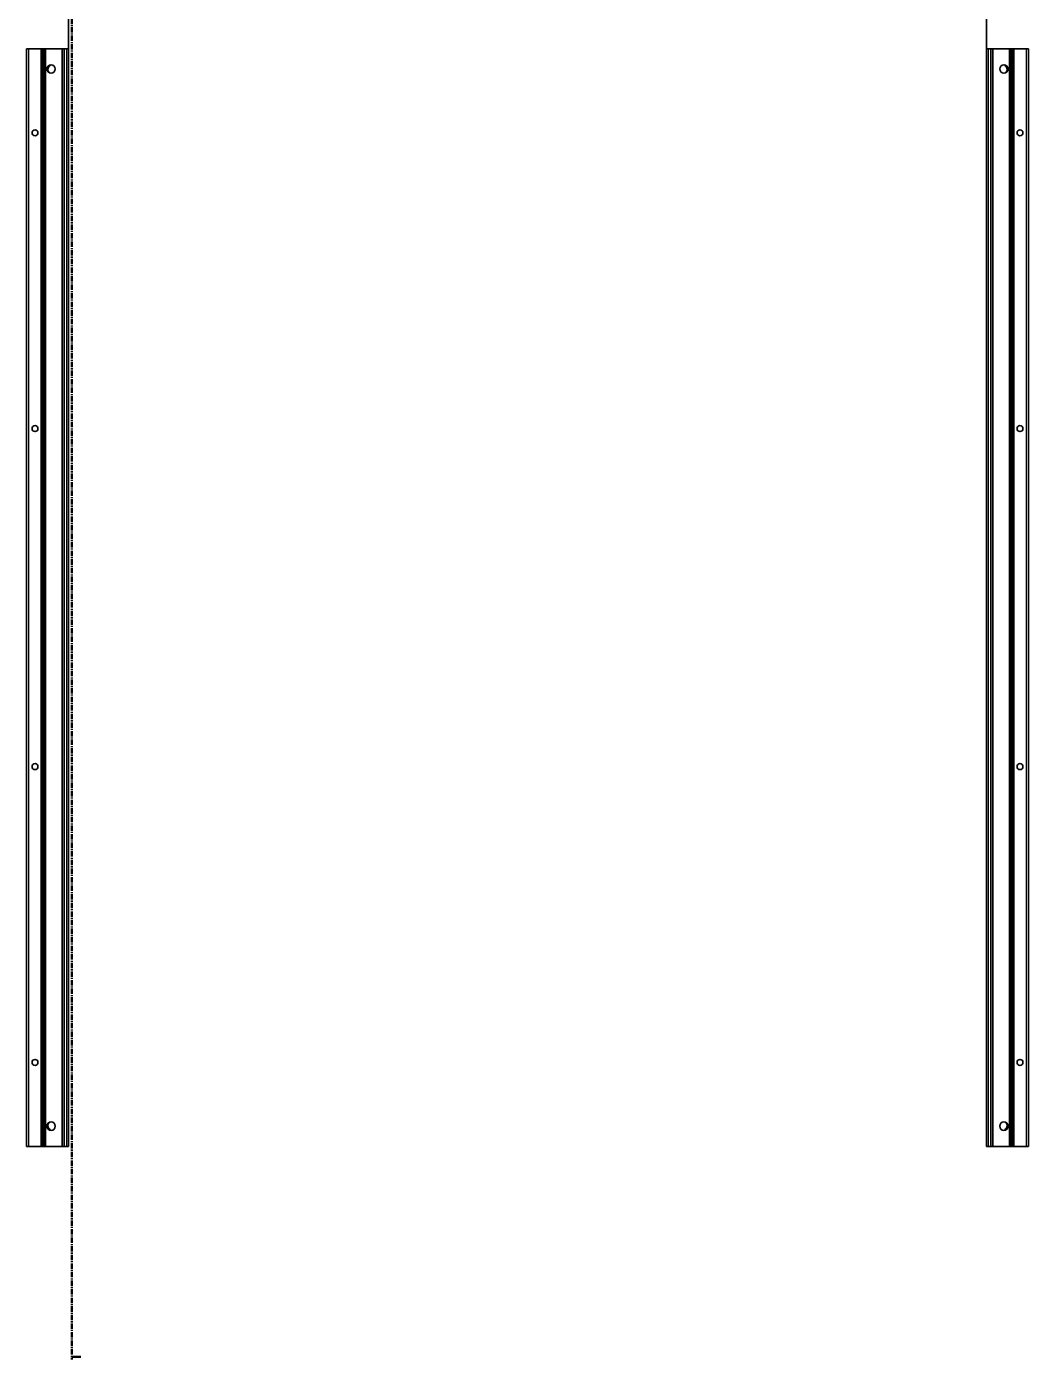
# Model space of a CAD drawing. Header units: millimetres. Extents: x -199 to 3657, y -2447 to 1507.
# Drawn here: x 1278 to 2464, y -1104 to 473 of the extents above; entities that cross this region are included whole.
import ezdxf

# ---------------------------------------------------------------- set-up
doc = ezdxf.new("R2010")
doc.units = ezdxf.units.MM
doc.linetypes.add('CENTER', pattern=[10.16, 6.35, -1.27, 1.27, -1.27])
doc.layers.add('FORMAT', color=7, linetype='Continuous')
doc.styles.add('SLDTEXTSTYLE0', font='TXT', dxfattribs={"width": 0.75})
doc.dimstyles.new('SLDDIMSTYLE0', dxfattribs={"dimtxt": 20, "dimasz": 10, "dimexe": 0, "dimexo": 0.0625, "dimgap": 5, "dimtad": 2, "dimdec": 1, "dimrnd": 1e-09, "dimzin": 12, "dimdsep": 46, "dimtxsty": 'SLDTEXTSTYLE0', "dimsah": 1, "dimcen": 0.09, "dimadec": 0, "dimazin": 3, "dimtfac": 1, "dimtofl": 0, "dimtmove": 0, "dimatfit": 3, "dimfxl": 0, "dimfrac": 2, "dimtolj": 1, "dimtzin": 12, "dimarcsym": 0})

# ---------------------------------------------------------------- blocks, each defined once
blk = doc.blocks.new('_D_4')
at = {"layer": 'FORMAT'}
for p, q in [((1328, 447.2), (1328, 646)), ((1328, 645), (2414, 645)), ((2414, 447.2), (2414, 646))]:
    blk.add_line(p, q, dxfattribs=at)
for points in [[(1328, 645), (1338, 643.5), (1338, 646.5)], [(2414, 645), (2404, 646.5), (2404, 643.5)]]:
    blk.add_solid(points, dxfattribs=at)
at = {"layer": 'FORMAT', "insert": (1841.5, 670.8), "char_height": 20, "attachment_point": 1, "style": 'SLDTEXTSTYLE0'}
blk.add_mtext('1086', dxfattribs=at)

msp = doc.modelspace()

# ---------------------------------------------------------------- linework, layer by layer
at = {"color": 7, "linetype": 'CENTER', "lineweight": 35}
msp.add_line((1331.74, 1499.09), (1331.74, -1103.67), dxfattribs=at)
at = {"color": 7, "linetype": 'Continuous', "lineweight": 25}
for p, q in [((1278.31, -851.79), (1278.31, 447.21)), ((1278.31, 447.21), (1280.31, 447.21)), ((1280.31, 447.21), (1295.66, 447.21)), ((1295.66, 447.21), (1296.31, 447.21)), ((1296.31, 423.46), (1296.31, 447.21)), ((1296.31, 447.21), (1296.89, 447.21)), ((1296.89, 447.21), (1298.1, 447.21)), ((1298.1, 447.21), (1298.1, -851.79)), ((1298.1, 447.21), (1298.13, 447.21)), ((1298.13, 447.21), (1298.13, -851.79)), ((1298.13, 447.21), (1299.34, 447.21)), ((1299.34, 447.21), (1300.76, 447.21)), ((1300.76, 447.21), (1320.16, 447.21)), ((1320.16, 447.21), (1320.81, 447.21)), ((1320.81, -851.79), (1320.81, 447.21)), ((1320.81, 447.21), (1322.81, 447.21)), ((1322.81, 447.21), (1326.01, 447.21)), ((1326.01, 447.21), (1328.01, 447.21)), ((1328.01, 447.21), (1328.01, -851.79)), ((2414.01, -851.79), (2414.01, 447.21)), ((2414.01, 447.21), (2416.01, 447.21)), ((2419.21, 447.21), (2416.01, 447.21)), ((2419.21, 447.21), (2421.21, 447.21)), ((2421.21, 447.21), (2421.21, -851.79)), ((2421.21, 447.21), (2421.86, 447.21)), ((2441.26, 447.21), (2421.86, 447.21)), ((2441.26, 447.21), (2442.67, 447.21)), ((2443.88, 447.21), (2442.67, 447.21)), ((2443.88, -851.79), (2443.88, 447.21)), ((2443.92, 447.21), (2443.88, 447.21)), ((2443.92, -851.79), (2443.92, 447.21)), ((2445.12, 447.21), (2443.92, 447.21)), ((2445.12, 447.21), (2445.71, 447.21)), ((2445.71, 447.21), (2445.71, 423.46)), ((2445.71, 447.21), (2446.36, 447.21)), ((2461.71, 447.21), (2446.36, 447.21)), ((2461.71, 447.21), (2463.71, 447.21)), ((2463.71, 447.21), (2463.71, -851.79)), ((1306.36, 427.73), (1306.36, 428.14)), ((2435.66, 428.14), (2435.66, 427.73)), ((1296.37, 423.35), (1296.31, 423.46)), ((1296.31, 423.46), (1296.31, 421.96)), ((1296.31, 421.96), (1296.37, 422.06)), ((1296.31, 373.46), (1296.31, 421.96)), ((1296.37, 422.06), (1296.37, 423.35)), ((2445.71, 423.46), (2445.65, 423.35)), ((2445.65, 423.35), (2445.65, 422.06)), ((2445.65, 422.06), (2445.71, 421.96)), ((2445.71, 421.96), (2445.71, 423.46)), ((2445.71, 421.96), (2445.71, 373.46)), ((1296.37, 373.35), (1296.31, 373.46)), ((1296.31, 373.46), (1296.31, 371.96)), ((1296.31, 371.96), (1296.37, 372.06)), ((1296.31, 323.46), (1296.31, 371.96)), ((1296.37, 372.06), (1296.37, 373.35)), ((2445.71, 373.46), (2445.65, 373.35)), ((2445.65, 373.35), (2445.65, 372.06)), ((2445.65, 372.06), (2445.71, 371.96)), ((2445.71, 371.96), (2445.71, 373.46)), ((2445.71, 371.96), (2445.71, 323.46)), ((1296.37, 323.35), (1296.31, 323.46)), ((1296.31, 323.46), (1296.31, 321.96)), ((1296.31, 321.96), (1296.37, 322.06)), ((1296.31, 273.46), (1296.31, 321.96)), ((1296.37, 322.06), (1296.37, 323.35)), ((2445.71, 323.46), (2445.65, 323.35)), ((2445.65, 323.35), (2445.65, 322.06)), ((2445.65, 322.06), (2445.71, 321.96)), ((2445.71, 321.96), (2445.71, 323.46)), ((2445.71, 321.96), (2445.71, 273.46)), ((1296.37, 273.35), (1296.31, 273.46)), ((1296.31, 273.46), (1296.31, 271.96)), ((1296.31, 271.96), (1296.37, 272.06)), ((1296.31, 223.46), (1296.31, 271.96)), ((1296.37, 272.06), (1296.37, 273.35)), ((2445.71, 273.46), (2445.65, 273.35)), ((2445.65, 273.35), (2445.65, 272.06)), ((2445.65, 272.06), (2445.71, 271.96)), ((2445.71, 271.96), (2445.71, 273.46)), ((2445.71, 271.96), (2445.71, 223.46)), ((1296.37, 223.35), (1296.31, 223.46)), ((1296.31, 223.46), (1296.31, 221.96)), ((1296.31, 221.96), (1296.37, 222.06)), ((1296.31, 173.46), (1296.31, 221.96)), ((1296.37, 222.06), (1296.37, 223.35)), ((2445.71, 223.46), (2445.65, 223.35)), ((2445.65, 223.35), (2445.65, 222.06)), ((2445.65, 222.06), (2445.71, 221.96)), ((2445.71, 221.96), (2445.71, 223.46)), ((2445.71, 221.96), (2445.71, 173.46)), ((1296.37, 173.35), (1296.31, 173.46)), ((1296.31, 173.46), (1296.31, 171.96)), ((1296.31, 171.96), (1296.37, 172.06)), ((1296.31, 123.46), (1296.31, 171.96)), ((1296.37, 172.06), (1296.37, 173.35)), ((2445.71, 173.46), (2445.65, 173.35)), ((2445.65, 173.35), (2445.65, 172.06)), ((2445.65, 172.06), (2445.71, 171.96)), ((2445.71, 171.96), (2445.71, 173.46)), ((2445.71, 171.96), (2445.71, 123.46)), ((1296.37, 123.35), (1296.31, 123.46)), ((1296.31, 123.46), (1296.31, 121.96)), ((1296.31, 121.96), (1296.37, 122.06)), ((1296.31, 73.46), (1296.31, 121.96)), ((1296.37, 122.06), (1296.37, 123.35)), ((2445.71, 123.46), (2445.65, 123.35)), ((2445.65, 123.35), (2445.65, 122.06)), ((2445.65, 122.06), (2445.71, 121.96)), ((2445.71, 121.96), (2445.71, 123.46)), ((2445.71, 121.96), (2445.71, 73.46)), ((1296.37, 73.35), (1296.31, 73.46)), ((1296.31, 73.46), (1296.31, 71.96)), ((1296.31, 71.96), (1296.37, 72.06)), ((1296.31, 23.46), (1296.31, 71.96)), ((1296.37, 72.06), (1296.37, 73.35)), ((2445.71, 73.46), (2445.65, 73.35)), ((2445.65, 73.35), (2445.65, 72.06)), ((2445.65, 72.06), (2445.71, 71.96)), ((2445.71, 71.96), (2445.71, 73.46)), ((2445.71, 71.96), (2445.71, 23.46)), ((1296.37, 23.35), (1296.31, 23.46)), ((1296.31, 23.46), (1296.31, 21.96)), ((1296.31, 21.96), (1296.37, 22.06)), ((1296.31, -26.54), (1296.31, 21.96)), ((1296.37, 22.06), (1296.37, 23.35)), ((2445.71, 23.46), (2445.65, 23.35)), ((2445.65, 23.35), (2445.65, 22.06)), ((2445.65, 22.06), (2445.71, 21.96)), ((2445.71, 21.96), (2445.71, 23.46)), ((2445.71, 21.96), (2445.71, -26.54)), ((1296.37, -26.65), (1296.31, -26.54)), ((1296.31, -26.54), (1296.31, -28.04)), ((1296.31, -28.04), (1296.37, -27.94)), ((1296.31, -76.54), (1296.31, -28.04)), ((1296.37, -27.94), (1296.37, -26.65)), ((2445.71, -26.54), (2445.65, -26.65)), ((2445.65, -26.65), (2445.65, -27.94)), ((2445.65, -27.94), (2445.71, -28.04)), ((2445.71, -28.04), (2445.71, -26.54)), ((2445.71, -28.04), (2445.71, -76.54)), ((1296.37, -76.65), (1296.31, -76.54)), ((1296.31, -76.54), (1296.31, -78.04)), ((1296.31, -78.04), (1296.37, -77.94)), ((1296.31, -126.54), (1296.31, -78.04)), ((1296.37, -77.94), (1296.37, -76.65)), ((2445.71, -76.54), (2445.65, -76.65)), ((2445.65, -76.65), (2445.65, -77.94)), ((2445.65, -77.94), (2445.71, -78.04)), ((2445.71, -78.04), (2445.71, -76.54)), ((2445.71, -78.04), (2445.71, -126.54)), ((1296.37, -126.65), (1296.31, -126.54)), ((1296.31, -126.54), (1296.31, -128.04)), ((1296.31, -128.04), (1296.37, -127.94)), ((1296.31, -176.54), (1296.31, -128.04)), ((1296.37, -127.94), (1296.37, -126.65)), ((2445.71, -126.54), (2445.65, -126.65)), ((2445.65, -126.65), (2445.65, -127.94)), ((2445.65, -127.94), (2445.71, -128.04)), ((2445.71, -128.04), (2445.71, -126.54)), ((2445.71, -128.04), (2445.71, -176.54)), ((1296.37, -176.65), (1296.31, -176.54)), ((1296.31, -176.54), (1296.31, -178.04)), ((1296.31, -178.04), (1296.37, -177.94)), ((1296.31, -226.54), (1296.31, -178.04)), ((1296.37, -177.94), (1296.37, -176.65)), ((2445.71, -176.54), (2445.65, -176.65)), ((2445.65, -176.65), (2445.65, -177.94)), ((2445.65, -177.94), (2445.71, -178.04)), ((2445.71, -178.04), (2445.71, -176.54)), ((2445.71, -178.04), (2445.71, -226.54)), ((1296.37, -226.65), (1296.31, -226.54)), ((1296.31, -226.54), (1296.31, -228.04)), ((1296.31, -228.04), (1296.37, -227.94)), ((1296.31, -276.54), (1296.31, -228.04)), ((1296.37, -227.94), (1296.37, -226.65)), ((2445.71, -226.54), (2445.65, -226.65)), ((2445.65, -226.65), (2445.65, -227.94)), ((2445.65, -227.94), (2445.71, -228.04)), ((2445.71, -228.04), (2445.71, -226.54)), ((2445.71, -228.04), (2445.71, -276.54)), ((1296.37, -276.65), (1296.31, -276.54)), ((1296.31, -276.54), (1296.31, -278.04)), ((1296.31, -278.04), (1296.37, -277.94)), ((1296.31, -326.54), (1296.31, -278.04)), ((1296.37, -277.94), (1296.37, -276.65)), ((2445.71, -276.54), (2445.65, -276.65)), ((2445.65, -276.65), (2445.65, -277.94)), ((2445.65, -277.94), (2445.71, -278.04)), ((2445.71, -278.04), (2445.71, -276.54)), ((2445.71, -278.04), (2445.71, -326.54)), ((1296.37, -326.65), (1296.31, -326.54)), ((1296.31, -326.54), (1296.31, -328.04)), ((1296.31, -328.04), (1296.37, -327.94)), ((1296.31, -376.54), (1296.31, -328.04)), ((1296.37, -327.94), (1296.37, -326.65)), ((2445.71, -326.54), (2445.65, -326.65)), ((2445.65, -326.65), (2445.65, -327.94)), ((2445.65, -327.94), (2445.71, -328.04)), ((2445.71, -328.04), (2445.71, -326.54)), ((2445.71, -328.04), (2445.71, -376.54)), ((1296.37, -376.65), (1296.31, -376.54)), ((1296.31, -376.54), (1296.31, -378.04)), ((1296.31, -378.04), (1296.37, -377.94)), ((1296.31, -426.54), (1296.31, -378.04)), ((1296.37, -377.94), (1296.37, -376.65)), ((2445.71, -376.54), (2445.65, -376.65)), ((2445.65, -376.65), (2445.65, -377.94)), ((2445.65, -377.94), (2445.71, -378.04)), ((2445.71, -378.04), (2445.71, -376.54)), ((2445.71, -378.04), (2445.71, -426.54)), ((1296.37, -426.65), (1296.31, -426.54)), ((1296.31, -426.54), (1296.31, -428.04)), ((1296.31, -428.04), (1296.37, -427.94)), ((1296.31, -476.54), (1296.31, -428.04)), ((1296.37, -427.94), (1296.37, -426.65)), ((2445.71, -426.54), (2445.65, -426.65)), ((2445.65, -426.65), (2445.65, -427.94)), ((2445.65, -427.94), (2445.71, -428.04)), ((2445.71, -428.04), (2445.71, -426.54)), ((2445.71, -428.04), (2445.71, -476.54)), ((1296.37, -476.65), (1296.31, -476.54)), ((1296.31, -476.54), (1296.31, -478.04)), ((1296.31, -478.04), (1296.37, -477.94)), ((1296.31, -526.54), (1296.31, -478.04)), ((1296.37, -477.94), (1296.37, -476.65)), ((2445.71, -476.54), (2445.65, -476.65)), ((2445.65, -476.65), (2445.65, -477.94)), ((2445.65, -477.94), (2445.71, -478.04)), ((2445.71, -478.04), (2445.71, -476.54)), ((2445.71, -478.04), (2445.71, -526.54)), ((1296.37, -526.65), (1296.31, -526.54)), ((1296.31, -526.54), (1296.31, -528.04)), ((1296.31, -528.04), (1296.37, -527.94)), ((1296.31, -576.54), (1296.31, -528.04)), ((1296.37, -527.94), (1296.37, -526.65)), ((2445.71, -526.54), (2445.65, -526.65)), ((2445.65, -526.65), (2445.65, -527.94)), ((2445.65, -527.94), (2445.71, -528.04)), ((2445.71, -528.04), (2445.71, -526.54)), ((2445.71, -528.04), (2445.71, -576.54)), ((1296.37, -576.65), (1296.31, -576.54)), ((1296.31, -576.54), (1296.31, -578.04)), ((1296.31, -578.04), (1296.37, -577.94)), ((1296.31, -626.54), (1296.31, -578.04)), ((1296.37, -577.94), (1296.37, -576.65)), ((2445.71, -576.54), (2445.65, -576.65)), ((2445.65, -576.65), (2445.65, -577.94)), ((2445.65, -577.94), (2445.71, -578.04)), ((2445.71, -578.04), (2445.71, -576.54)), ((2445.71, -578.04), (2445.71, -626.54)), ((1296.37, -626.65), (1296.31, -626.54)), ((1296.31, -626.54), (1296.31, -628.04)), ((1296.31, -628.04), (1296.37, -627.94)), ((1296.31, -676.54), (1296.31, -628.04)), ((1296.37, -627.94), (1296.37, -626.65)), ((2445.71, -626.54), (2445.65, -626.65)), ((2445.65, -626.65), (2445.65, -627.94)), ((2445.65, -627.94), (2445.71, -628.04)), ((2445.71, -628.04), (2445.71, -626.54)), ((2445.71, -628.04), (2445.71, -676.54)), ((1296.37, -676.65), (1296.31, -676.54)), ((1296.31, -676.54), (1296.31, -678.04)), ((1296.31, -678.04), (1296.37, -677.94)), ((1296.31, -726.54), (1296.31, -678.04)), ((1296.37, -677.94), (1296.37, -676.65)), ((2445.71, -676.54), (2445.65, -676.65)), ((2445.65, -676.65), (2445.65, -677.94)), ((2445.65, -677.94), (2445.71, -678.04)), ((2445.71, -678.04), (2445.71, -676.54)), ((2445.71, -678.04), (2445.71, -726.54)), ((1296.37, -726.65), (1296.31, -726.54)), ((1296.31, -726.54), (1296.31, -728.04)), ((1296.31, -728.04), (1296.37, -727.94)), ((1296.31, -776.54), (1296.31, -728.04)), ((1296.37, -727.94), (1296.37, -726.65)), ((2445.71, -726.54), (2445.65, -726.65)), ((2445.65, -726.65), (2445.65, -727.94)), ((2445.65, -727.94), (2445.71, -728.04)), ((2445.71, -728.04), (2445.71, -726.54)), ((2445.71, -728.04), (2445.71, -776.54)), ((1296.37, -776.65), (1296.31, -776.54)), ((1296.31, -776.54), (1296.31, -778.04)), ((1296.31, -778.04), (1296.37, -777.94)), ((1296.31, -826.54), (1296.31, -778.04)), ((1296.37, -777.94), (1296.37, -776.65)), ((2445.71, -776.54), (2445.65, -776.65)), ((2445.65, -776.65), (2445.65, -777.94)), ((2445.65, -777.94), (2445.71, -778.04)), ((2445.71, -778.04), (2445.71, -776.54)), ((2445.71, -778.04), (2445.71, -826.54)), ((1296.37, -826.65), (1296.31, -826.54)), ((1296.31, -826.54), (1296.31, -828.04)), ((1296.31, -828.04), (1296.37, -827.94)), ((1296.31, -851.79), (1296.31, -828.04)), ((1296.37, -827.94), (1296.37, -826.65)), ((1306.36, -832.73), (1306.36, -832.32)), ((2435.66, -832.32), (2435.66, -832.73)), ((2445.71, -826.54), (2445.65, -826.65)), ((2445.65, -826.65), (2445.65, -827.94)), ((2445.65, -827.94), (2445.71, -828.04)), ((2445.71, -828.04), (2445.71, -826.54)), ((2445.71, -828.04), (2445.71, -851.79)), ((1280.31, -851.79), (1278.31, -851.79)), ((1280.31, -851.79), (1295.66, -851.79)), ((1296.31, -851.79), (1295.66, -851.79)), ((1296.89, -851.79), (1296.31, -851.79)), ((1296.89, -851.79), (1298.1, -851.79)), ((1298.1, -851.79), (1298.13, -851.79)), ((1298.13, -851.79), (1299.34, -851.79)), ((1300.76, -851.79), (1299.34, -851.79)), ((1300.76, -851.79), (1320.16, -851.79)), ((1320.81, -851.79), (1320.16, -851.79)), ((1322.81, -851.79), (1320.81, -851.79)), ((1322.81, -851.79), (1326.01, -851.79)), ((1328.01, -851.79), (1326.01, -851.79)), ((2416.01, -851.79), (2414.01, -851.79)), ((2419.21, -851.79), (2416.01, -851.79)), ((2421.21, -851.79), (2419.21, -851.79)), ((2421.86, -851.79), (2421.21, -851.79)), ((2441.26, -851.79), (2421.86, -851.79)), ((2442.67, -851.79), (2441.26, -851.79)), ((2443.88, -851.79), (2442.67, -851.79)), ((2443.92, -851.79), (2443.88, -851.79)), ((2445.12, -851.79), (2443.92, -851.79)), ((2445.71, -851.79), (2445.12, -851.79)), ((2446.36, -851.79), (2445.71, -851.79)), ((2461.71, -851.79), (2446.36, -851.79)), ((2463.71, -851.79), (2461.71, -851.79))]:
    msp.add_line(p, q, dxfattribs=at)
at = {"color": 8, "linetype": 'Continuous', "lineweight": 18}
for p, q in [((1280.31, 447.21), (1280.31, -851.79)), ((1295.66, -851.79), (1295.66, 447.21)), ((1296.89, 447.21), (1296.89, -851.79)), ((1299.34, -851.79), (1299.34, 447.21)), ((1300.76, 447.21), (1300.76, -851.79)), ((1320.16, -851.79), (1320.16, 447.21)), ((1322.81, 447.21), (1322.81, -851.79)), ((1326.01, -851.79), (1326.01, 447.21)), ((2416.01, 447.21), (2416.01, -851.79)), ((2419.21, -851.79), (2419.21, 447.21)), ((2421.86, 447.21), (2421.86, -851.79)), ((2441.26, -851.79), (2441.26, 447.21)), ((2442.67, 447.21), (2442.67, -851.79)), ((2445.12, -851.79), (2445.12, 447.21)), ((2446.36, 447.21), (2446.36, -851.79)), ((2461.71, -851.79), (2461.71, 447.21))]:
    msp.add_line(p, q, dxfattribs=at)
at = {"color": 7, "linetype": 'Continuous', "lineweight": 35}
msp.add_line((1342.38, -1100.67), (1331.74, -1100.67), dxfattribs=at)
at = {"color": 7, "linetype": 'Continuous', "lineweight": 25}
for centre, radius in [((1307.16, 423.21), 5), ((2434.86, 423.21), 5), ((1288.21, 347.71), 3.5), ((2453.81, 347.71), 3.5), ((1288.21, -2.29), 3.5), ((2453.81, -2.29), 3.5), ((1288.21, -402.29), 3.5), ((2453.81, -402.29), 3.5), ((1288.21, -752.29), 3.5), ((2453.81, -752.29), 3.5), ((1307.16, -827.79), 5), ((2434.86, -827.79), 5)]:
    msp.add_circle(centre, radius, dxfattribs=at)
for centre, radius, start, end in [((1308.66, 422.71), 5.25, 119.14074, 233.81086), ((1305.86, 427.73), 0.5, 299.14074, 0), ((2436.16, 427.73), 0.5, 180, 240.85926), ((2433.36, 422.71), 5.25, 306.18896, 60.85926), ((1308.66, -827.29), 5.25, 126.18914, 240.85926), ((1305.86, -832.32), 0.5, 0, 60.85926), ((2436.16, -832.32), 0.5, 119.14074, 180), ((2433.36, -827.29), 5.25, 299.14074, 53.81086)]:
    msp.add_arc(centre, radius, start, end, dxfattribs=at)
at = {"color": 7, "linetype": 'Continuous', "lineweight": 35}
msp.add_solid([(1331.74, -1100.67), (1338.74, -1101.79), (1338.74, -1099.55)], dxfattribs=at)

# ---------------------------------------------------------------- dimensions: what is measured, and where the dimension line sits
at = {"layer": 'FORMAT'}
dim = msp.add_linear_dim(base=(2414.01, 645), p1=(1328.01, 447.21), p2=(2414.01, 447.21), angle=0, dimstyle='SLDDIMSTYLE0', dxfattribs=at)
dim.commit()
dim.dimension.update_dxf_attribs({"geometry": '_D_4', "text_midpoint": (1871.01, 645), "dimtype": 160})

doc.saveas('drawing.dxf')
